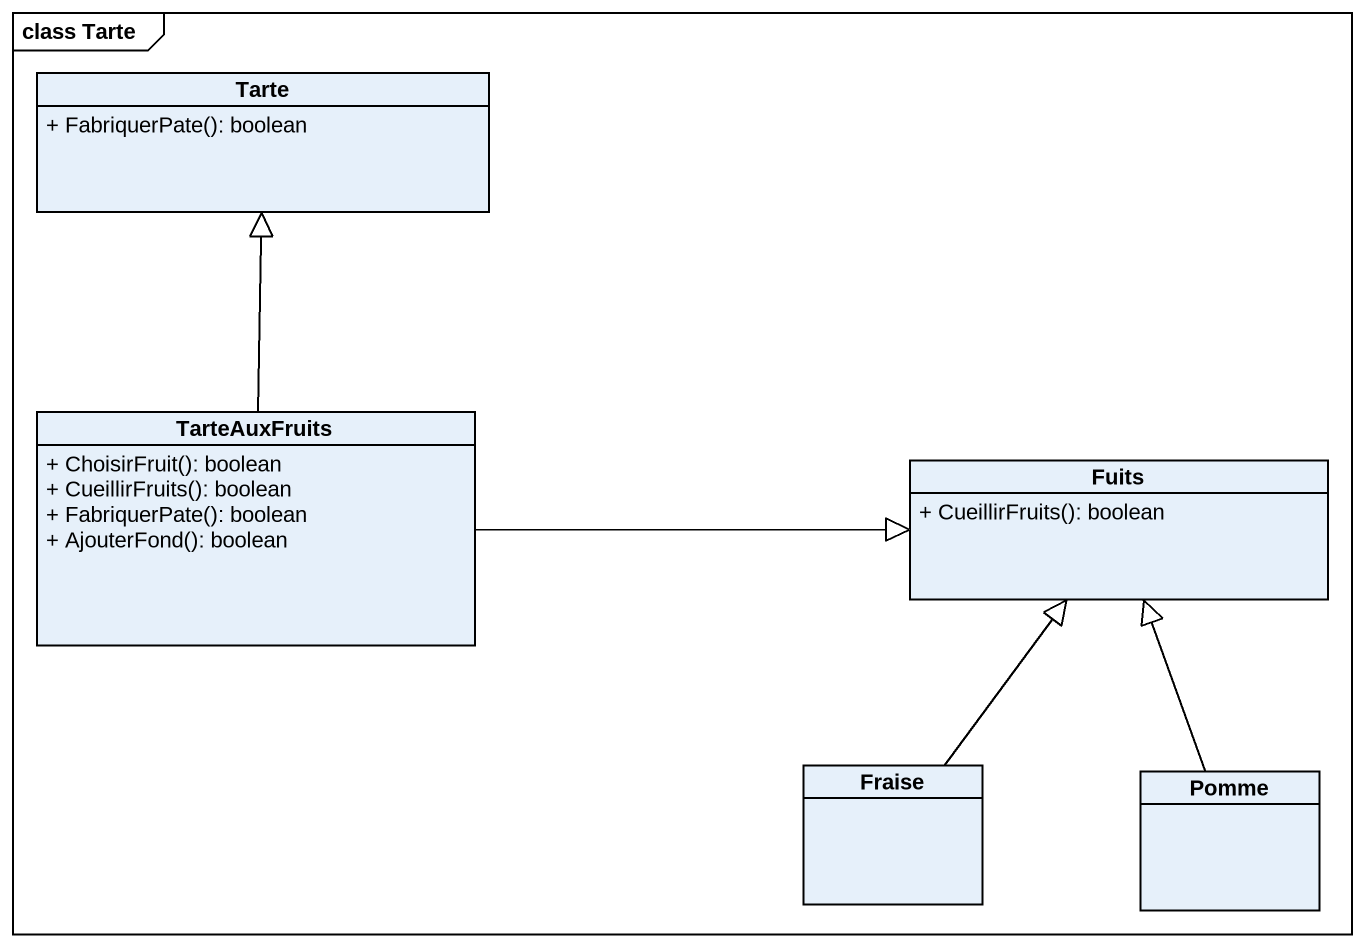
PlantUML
@startuml
mainframe class Tarte
hide circle
hide empty members
skinparam classAttributeIconSize 0
class Tarte {
  + FabriquerPate(): boolean
}
class TarteAuxFruits {
  + ChoisirFruit(): boolean
  + CueillirFruits(): boolean
  + FabriquerPate(): boolean
  + AjouterFond(): boolean
}
class Fuits {
  + CueillirFruits(): boolean
}
class Fraise
class Pomme
TarteAuxFruits -up-|> Tarte
TarteAuxFruits -right-|> Fuits
Fraise -up-|> Fuits
Pomme -up-|> Fuits
@enduml
